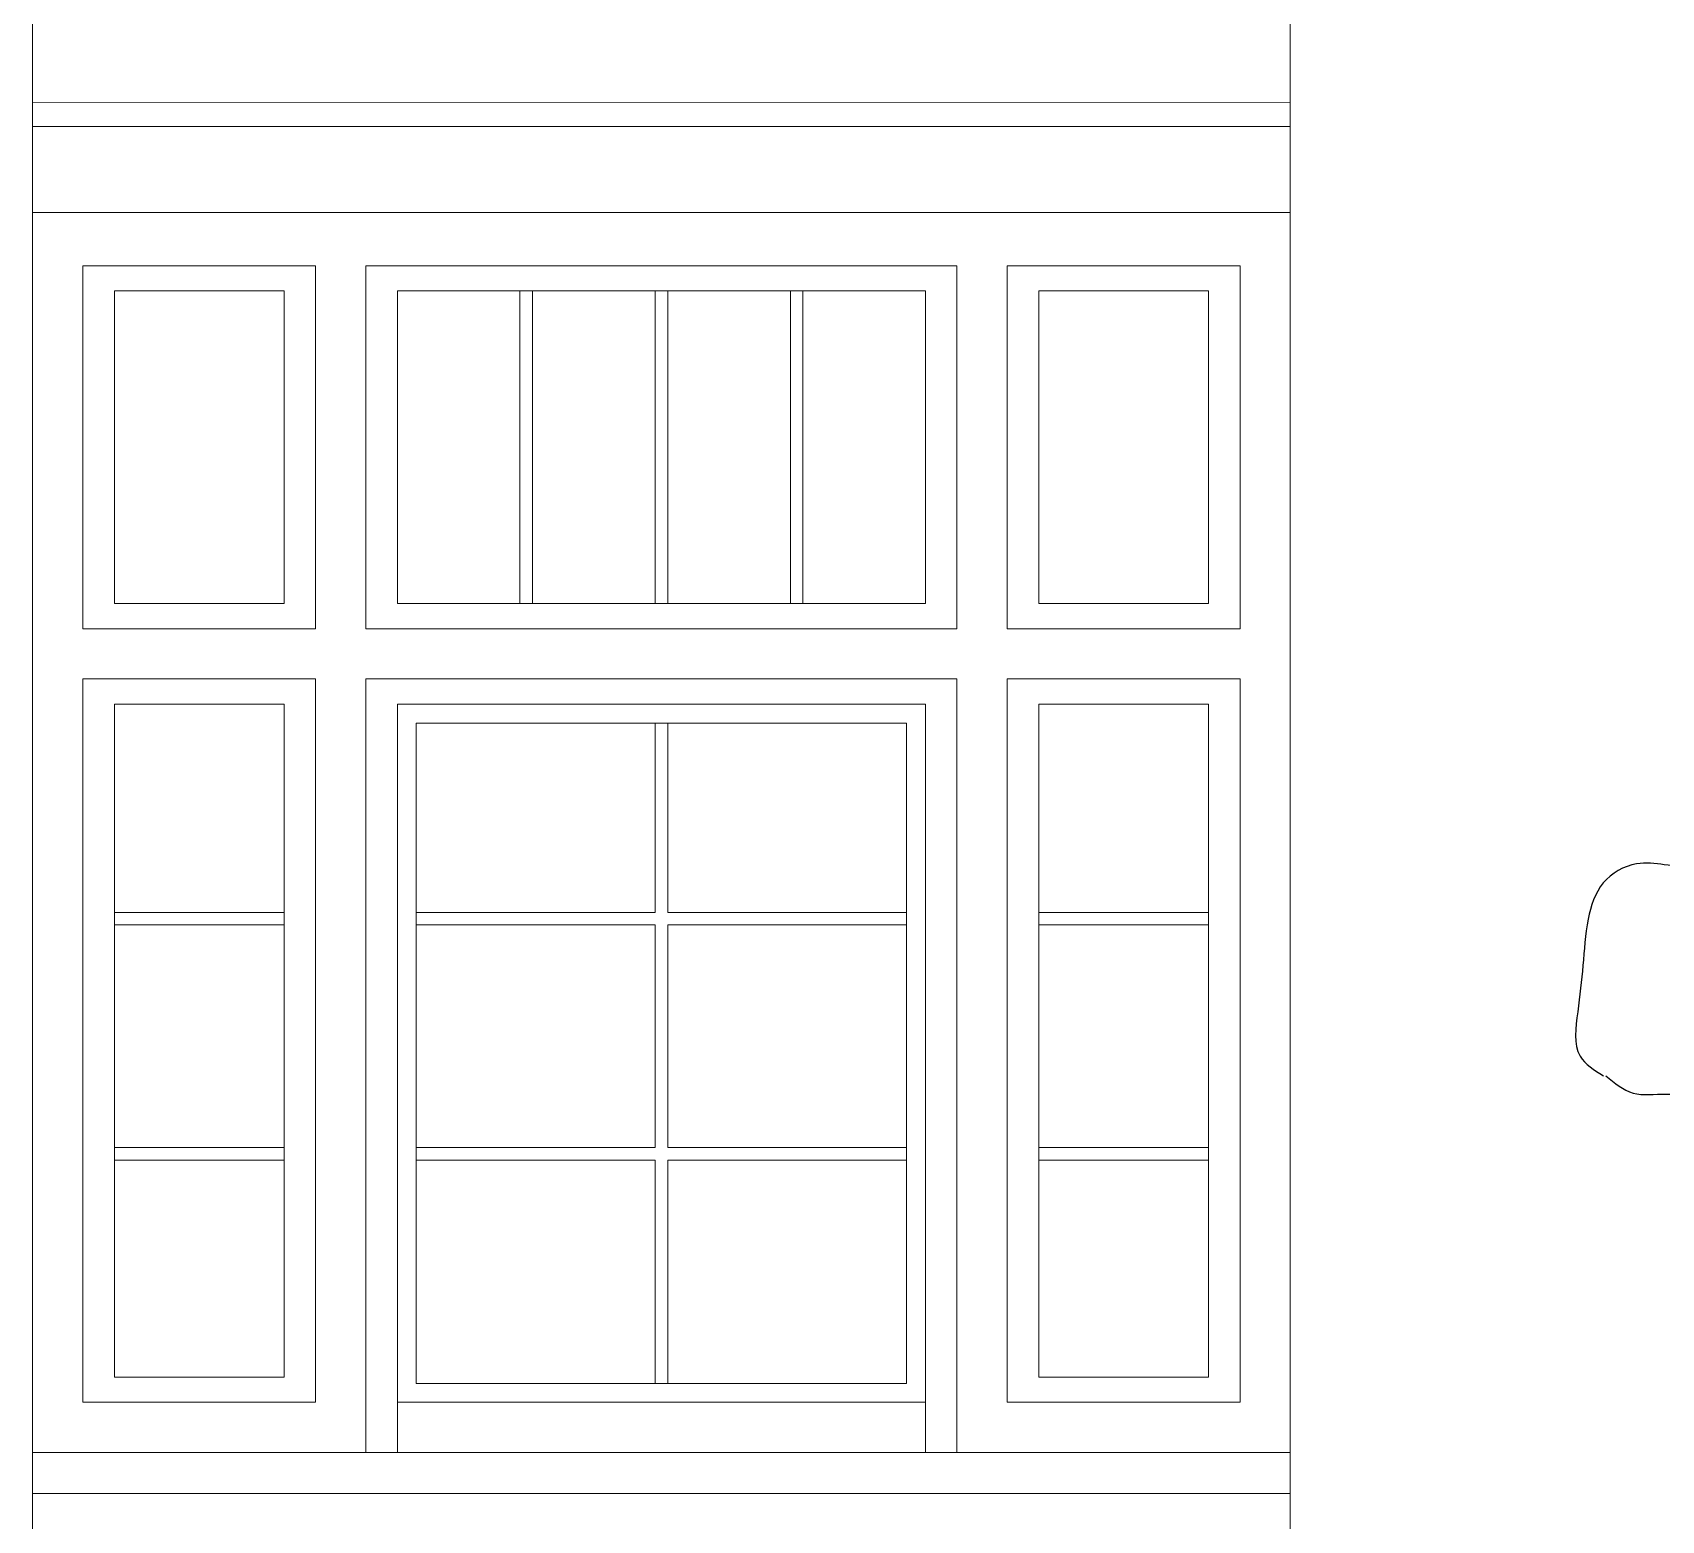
# Model space of a CAD drawing. Header units: millimetres. Extents: x 85048 to 158814, y 1395 to 38919.
# Drawn here: x 123370 to 125961, y 4739 to 7105 of the extents above; entities that cross this region are included whole.
import ezdxf

# ---------------------------------------------------------------- set-up
doc = ezdxf.new("R2010")
doc.units = ezdxf.units.MM
doc.layers.add('hatches', color=8, linetype='Continuous')
doc.layers.add('wall', color=5, linetype='Continuous')

msp = doc.modelspace()

# ---------------------------------------------------------------- linework, layer by layer
at = {"layer": 'hatches', "color": 252, "ltscale": 50, "true_color": 0x8f9991}
msp.add_spline([(125872.7, 5446.3, 0.7), (125915.9, 5418.9, 0.7), (125968, 5417.3, 0.7), (126036.2, 5419.1, 0.7), (126087.7, 5461.6, 0.7), (126126, 5530.5, 0.7), (126130.6, 5614.5, 0.7), (126112.7, 5683.2, 0.7), (126068.3, 5736.6, 0.7), (126015.2, 5770.4, 0.7), (125965.5, 5782, 0.7), (125921.4, 5783.4, 0.7), (125868.3, 5753, 0.7), (125844.5, 5695.6, 0.7), (125836.1, 5621.8, 0.7), (125827.8, 5547.9, 0.7), (125831.6, 5477.7, 0.7), (125868.7, 5446.4, 0.7)], degree=3, dxfattribs=at)
at = {"layer": 'wall', "color": 250, "linetype": 'Continuous', "lineweight": 15, "ltscale": 0.13}
for p, q in [((123370.4, 11242.3, 2.5), (123370.4, 3747.2, 2.5)), ((125370.7, 11242.3, 2.5), (125370.7, 3747.2, 2.5)), ((125370.7, 6993.9, 2.5), (123370.4, 6994.1, 2.5)), ((125370.7, 6956.1, 2.5), (123370.4, 6956.1, 2.5)), ((125370.7, 6819.1, 2.5), (123370.4, 6819.1, 2.5)), ((123370.4, 6719.2, 2.5), (123370.4, 4801.2, 2.5)), ((123450.4, 6734.6, 2.5), (123450.4, 6157.4, 2.5)), ((123820.5, 6734.6, 2.5), (123450.4, 6734.6, 2.5)), ((123820.5, 6734.6, 2.5), (123820.5, 6157.4, 2.5)), ((123900.5, 6734.6, 2.5), (123900.5, 6157.4, 2.5)), ((124840.5, 6734.6, 2.5), (123900.5, 6734.6, 2.5)), ((124840.5, 6734.6, 2.5), (124840.5, 6157.4, 2.5)), ((124920.5, 6734.6, 2.5), (124920.5, 6157.4, 2.5)), ((125290.7, 6734.6, 2.5), (124920.5, 6734.6, 2.5)), ((125290.7, 6734.6, 2.5), (125290.7, 6157.4, 2.5)), ((125370.7, 6719.2, 2.5), (125370.7, 4782.2, 2.5)), ((123500.4, 6694.6, 2.5), (123500.4, 6197.5, 2.5)), ((123500.4, 6694.6, 2.5), (123770.5, 6694.6, 2.5)), ((123770.5, 6694.6, 2.5), (123770.5, 6197.5, 2.5)), ((123950.5, 6694.6, 2.5), (123950.5, 6197.5, 2.5)), ((123950.5, 6694.6, 2.5), (124790.5, 6694.6, 2.5)), ((124145.5, 6694.6, 2.5), (124145.5, 6197.5, 2.5)), ((124165.5, 6694.6, 2.5), (124165.5, 6197.5, 2.5)), ((124360.5, 6694.6, 2.5), (124360.5, 6197.5, 2.5)), ((124380.5, 6694.6, 2.5), (124380.5, 6197.5, 2.5)), ((124575.6, 6694.6, 2.5), (124575.6, 6197.5, 2.5)), ((124595.6, 6694.6, 2.5), (124595.6, 6197.5, 2.5)), ((124790.5, 6694.6, 2.5), (124790.5, 6197.5, 2.5)), ((124970.5, 6694.6, 2.5), (124970.5, 6197.5, 2.5)), ((124970.5, 6694.6, 2.5), (125240.7, 6694.6, 2.5)), ((125240.7, 6694.6, 2.5), (125240.7, 6197.5, 2.5)), ((123370.4, 6595.2, 2.5), (123370.4, 4782.2, 2.5)), ((123500.4, 6197.5, 2.5), (123770.5, 6197.5, 2.5)), ((123900.5, 6197.5, 2.5), (123900.5, 6157.4, 2.5)), ((123950.5, 6197.5, 2.5), (124790.5, 6197.5, 2.5)), ((124970.5, 6197.5, 2.5), (125240.7, 6197.5, 2.5)), ((124970.5, 6197.5, 2.5), (125240.7, 6197.5, 2.5)), ((123450.4, 6157.4, 2.5), (123820.5, 6157.4, 2.5)), ((123450.4, 6157.4, 2.5), (123820.5, 6157.4, 2.5)), ((123900.5, 6157.4, 2.5), (124840.5, 6157.4, 2.5)), ((124920.5, 6157.4, 2.5), (125290.7, 6157.4, 2.5)), ((123450.4, 6077.4, 2.5), (123450.4, 4927.2, 2.5)), ((123450.4, 6077.4, 2.5), (123820.5, 6077.4, 2.5)), ((123450.4, 6077.4, 2.5), (123820.5, 6077.4, 2.5)), ((123820.5, 6077.4, 2.5), (123820.5, 4927.2, 2.5)), ((123820.5, 6077.4, 2.5), (123820.5, 4927.2, 2.5)), ((123900.5, 6077.4, 2.5), (124840.5, 6077.4, 2.5)), ((123900.5, 6077.4, 2.5), (123900.5, 4927.2, 2.5)), ((123900.5, 6077.4, 2.5), (124840.5, 6077.4, 2.5)), ((123900.5, 6077.4, 2.5), (123900.5, 4847.2, 2.5)), ((124840.5, 6077.4, 2.5), (124840.5, 4927.2, 2.5)), ((124840.5, 6077.4, 2.5), (124840.5, 4847.2, 2.5)), ((124920.5, 6077.4, 2.5), (124920.5, 4927.2, 2.5)), ((124920.5, 6077.4, 2.5), (124920.5, 4927.2, 2.5)), ((125290.7, 6077.4, 2.5), (124920.5, 6077.4, 2.5)), ((125290.7, 6077.4, 2.5), (124920.5, 6077.4, 2.5)), ((125290.7, 6077.4, 2.5), (125290.7, 4927.2, 2.5)), ((123500.4, 6037.2, 2.5), (123500.4, 4967.3, 2.5)), ((123500.4, 6037.2, 2.5), (123770.5, 6037.2, 2.5)), ((123770.5, 6037.2, 2.5), (123770.5, 4967.3, 2.5)), ((123950.5, 6037.2, 2.5), (123950.5, 4927.2, 2.5)), ((123950.5, 6037.2, 2.5), (124790.5, 6037.2, 2.5)), ((123950.5, 6037.2, 2.5), (123950.5, 4847.2, 2.5)), ((123950.5, 6037.2, 2.5), (124790.5, 6037.2, 2.5)), ((124790.5, 6037.2, 2.5), (124790.5, 4927.2, 2.5)), ((124790.5, 6037.2, 2.5), (124790.5, 4847.2, 2.5)), ((124970.5, 6037.2, 2.5), (124970.5, 4967.3, 2.5)), ((125240.7, 6037.2, 2.5), (124970.5, 6037.2, 2.5)), ((125240.7, 6037.2, 2.5), (125240.7, 4967.3, 2.5)), ((124760.5, 6007.2, 2.5), (123980.5, 6007.2, 2.5)), ((123980.5, 6007.2, 2.5), (123980.5, 4957.2, 2.5)), ((124360.5, 6007.2, 2.5), (124360.5, 5706.2, 2.5)), ((124380.5, 6007.2, 2.5), (124380.5, 5706.2, 2.5)), ((124760.5, 6007.2, 2.5), (124760.5, 4957.2, 2.5)), ((123770.5, 5706.2, 2.5), (123500.4, 5706.2, 2.5)), ((124360.5, 5706.2, 2.5), (123980.5, 5706.2, 2.5)), ((124760.5, 5706.2, 2.5), (124380.5, 5706.2, 2.5)), ((125240.7, 5706.2, 2.5), (124970.5, 5706.2, 2.5)), ((123770.5, 5686.2, 2.5), (123500.4, 5686.2, 2.5)), ((124360.5, 5686.2, 2.5), (123980.5, 5686.2, 2.5)), ((124360.5, 5686.2, 2.5), (124360.5, 5332.2, 2.5)), ((124760.5, 5686.2, 2.5), (124380.5, 5686.2, 2.5)), ((124380.5, 5686.2, 2.5), (124380.5, 5332.2, 2.5)), ((125240.7, 5686.2, 2.5), (124970.5, 5686.2, 2.5)), ((123770.5, 5332.2, 2.5), (123500.4, 5332.2, 2.5)), ((123770.5, 5312.2, 2.5), (123500.4, 5312.2, 2.5)), ((124360.5, 5332.2, 2.5), (123980.5, 5332.2, 2.5)), ((124360.5, 5312.2, 2.5), (123980.5, 5312.2, 2.5)), ((124360.5, 5312.2, 2.5), (124360.5, 4957.2, 2.5)), ((124760.5, 5332.2, 2.5), (124380.5, 5332.2, 2.5)), ((124760.5, 5312.2, 2.5), (124380.5, 5312.2, 2.5)), ((124380.5, 5312.2, 2.5), (124380.5, 4957.2, 2.5)), ((125240.7, 5332.2, 2.5), (124970.5, 5332.2, 2.5)), ((125240.7, 5312.2, 2.5), (124970.5, 5312.2, 2.5)), ((123770.5, 4967.3, 2.5), (123500.4, 4967.3, 2.5)), ((124760.5, 4957.2, 2.5), (123980.5, 4957.2, 2.5)), ((125240.7, 4967.3, 2.5), (124970.5, 4967.3, 2.5)), ((123450.4, 4927.2, 2.5), (123820.5, 4927.2, 2.5)), ((124790.5, 4927.2, 2.5), (123950.5, 4927.2, 2.5)), ((124920.5, 4927.2, 2.5), (125290.7, 4927.2, 2.5)), ((123370.4, 4847.2, 2.5), (125370.7, 4847.2, 2.5)), ((123370.4, 4782.2, 2.5), (125370.7, 4782.2, 2.5))]:
    msp.add_line(p, q, dxfattribs=at)

doc.saveas('drawing.dxf')
